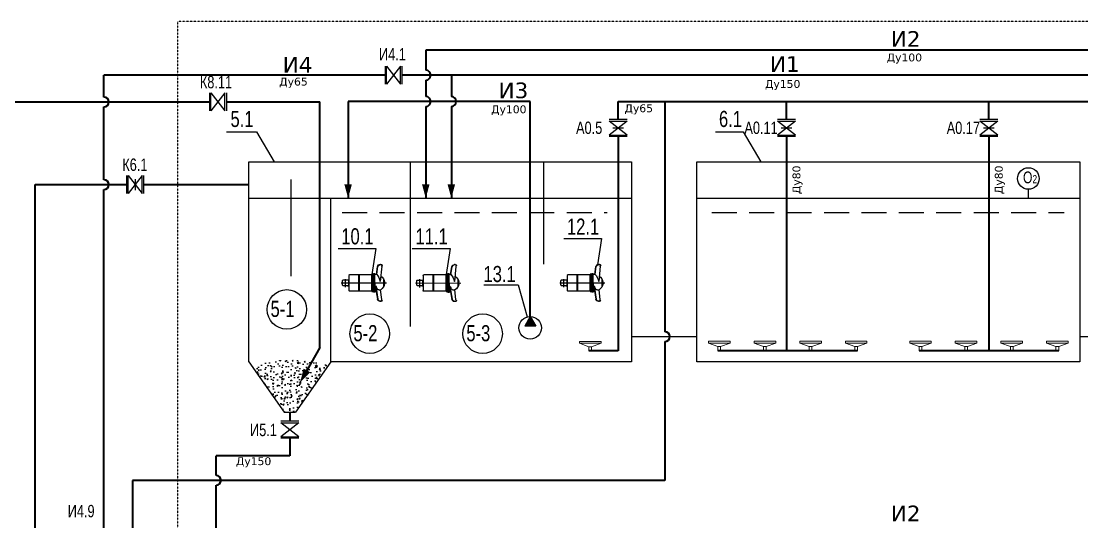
# Model space of a CAD drawing. Extents: x 151310 to 250336, y -70311 to -4848.
# Drawn here: x 232217 to 242341, y -13297 to -8521 of the extents above; entities that cross this region are included whole.
import ezdxf

# ---------------------------------------------------------------- set-up
doc = ezdxf.new("R2010")
doc.units = 0
doc.header["$LTSCALE"] = 300
doc.header["$MEASUREMENT"] = 0
doc.linetypes.add('ACAD_ISO10W100', pattern=[18.5, 12, -3, 0.5, -3])
doc.linetypes.add('HIDDEN2', pattern=[4.7625, 3.175, -1.5875])
doc.layers.add('1', color=7, linetype='CONTINUOUS')
doc.layers.add('Обозначение задвижек', color=7, linetype='CONTINUOUS')
for name, color, linetype, lineweight, true_color in [('А0', 7, 'CONTINUOUS', 40, 0x00befa), ('И1', 7, 'CONTINUOUS', 40, 0xfa8200), ('И2', 7, 'CONTINUOUS', 40, 0xc86400), ('И3', 7, 'CONTINUOUS', 40, 0xaa5000), ('И4', 7, 'CONTINUOUS', 40, 0x783c00), ('И5', 7, 'CONTINUOUS', 40, 0x5a3200), ('К6', 7, 'CONTINUOUS', 40, 0x501400), ('К8', 7, 'CONTINUOUS', 40, 0x008282)]:
    doc.layers.add(name, color=color, linetype=linetype, lineweight=lineweight, true_color=true_color)
doc.layers.add('воздух', color=140, linetype='CONTINUOUS', lineweight=15)
doc.layers.add('Запорная арматура', color=7, linetype='CONTINUOUS', lineweight=20)
doc.styles.add('MONARCH', font='monarch', dxfattribs={"width": 0.77})

# ---------------------------------------------------------------- blocks, each defined once
blk = doc.blocks.new('_мешалка')
at = {"layer": '1', "color": 124}
for p, q in [((10, 107), (-200, -1028)), ((101, -19), (-101, 19)), ((-336, -623), (-232, -60)), ((-214, -49), (-25, -84)), ((-92, -34), (-99, -70)), ((-28, -83), (168, -119)), ((55, -61), (48, -97)), ((76, -699), (180, -136)), ((133, -391), (-279, -315)), ((137, -371), (-276, -295)), ((-639, -804), (-637, -789)), ((-367, -735), (-569, -728)), ((-367, -745), (-568, -738)), ((-146, -736), (-382, -692)), ((-365, -674), (81, -756)), ((-351, -651), (-355, -653)), ((-351, -651), (79, -730)), ((77, -730), (-351, -651)), ((82, -700), (-345, -621)), ((-146, -736), (91, -780)), ((-142, -715), (81, -756)), ((-68, -763), (-72, -772)), ((-72, -772), (248, -889)), ((-68, -763), (252, -879)), ((76, -729), (80, -733)), ((84, -703), (79, -730)), ((84, -703), (79, -730)), ((84, -703), (82, -700)), ((-609, -835), (-620, -842)), ((-594, -832), (-210, -867)), ((-280, -938), (-94, -972)), ((-210, -867), (-209, -859)), ((-173, -986), (-210, -979)), ((238, -986), (-1, -915)), ((252, -994), (260, -1005)), ((291, -976), (294, -961))]:
    blk.add_line(p, q, dxfattribs=at)
at = {"layer": '1', "color": 124, "linetype": 'Continuous'}
for p, q in [((-99, -70), (-99, -70)), ((-353, -648), (-348, -623)), ((-353, -648), (-348, -623)), ((-351, -651), (-353, -648)), ((-351, -651), (-353, -648)), ((-345, -621), (-348, -623))]:
    blk.add_line(p, q, dxfattribs=at)
at = {"layer": '1', "color": 124}
blk.add_lwpolyline([(-74, 64), (-92, -34, 0.414214), (-72, -63), (26, -81, 0.414214), (55, -61), (73, 37, 0.414214), (53, 66), (-45, 84, 0.414214)], format="xyb", close=True, dxfattribs=at)
at = {"layer": '1', "color": 124, "linetype": 'Continuous'}
for centre, start, end in [((-218, -63), 77.1017, 167.0397), ((165, -134), 352.0399, 79.5398)]:
    blk.add_arc(centre, 15, start, end, dxfattribs=at)
at = {"layer": '1', "color": 124}
for centre, radius, start, end in [((-600, -811), 40, 169.5398, 229.2486), ((-563, -803), 75, 94.5398, 169.5398), ((-562, -813), 75, 94.5398, 194.5407), ((-347, -688), 35.7, 103.1562, 187.8291), ((43, -718), 411, 176.7694, 183.6906), ((43, -718), 411, 173.7885, 176.7694), ((-108, -554), 322, 216.374, 251.6398), ((-316, -652), 411, 337.2951, 342.3102), ((-316, -652), 411, 342.3102, 345.2911), ((60, -763), 35.5, 331.1876, 55.9107), ((-623, -838), 5, 229.2486, 300.367), ((-596, -857), 25, 83.5136, 120.367), ((-144, -774), 215, 201.9683, 252.2211), ((-166, -757), 229, 268.2939, 315.9686), ((232, -1010), 25, 38.7126, 75.566), ((216, -956), 75, 324.5389, 64.5398), ((220, -947), 75, 349.5398, 64.5398), ((264, -1002), 5, 218.7126, 289.831), ((252, -969), 40, 289.831, 349.5398)]:
    blk.add_arc(centre, radius, start, end, dxfattribs=at)
blk.add_open_spline([(-72, -772), (-61, -782), (-38, -799), (-9, -815), (5, -845), (9, -874), (6, -899), (1, -911), (-1, -916)], degree=3, knots=[0, 0, 0, 0, 18.339493, 33.175611, 44.600606, 57.620778, 67.720748, 74.27857, 74.27857, 74.27857, 74.27857], dxfattribs=at)

msp = doc.modelspace()

# ---------------------------------------------------------------- hatches: boundary and pattern name
at = {"layer": '1', "ltscale": 0.3}
h = msp.add_hatch(color=1, dxfattribs=at)
h.dxf.hatch_style = 1
h.paths.add_polyline_path([(237075.4, -11339.4), (237128.2, -11432.3), (237023.4, -11432.3)])
at = {"layer": '1', "ltscale": 0.4}
h = msp.add_hatch(dxfattribs=at)
h.set_pattern_fill('AR-CONC', color=256, scale=15.995253)
h.set_pattern_definition([(50, (49946.45, 7014.96), (114.727583, -10.037363), [11.99644, -131.96084]), (355, (49946.45, 7014.96), (-22.19363, 120.31504), [9.59715, -105.56867]), (100.451444, (49956.01, 7014.12), (92.533955, 110.27767), [10.195405, -112.14946]), (46.1842, (49946.45, 7046.95), (170.70795, -26.47523), [17.99466, -197.94126]), (96.63564, (49960.68, 7044.74), (149.50155, 155.81274), [15.29312, -168.22428]), (351.18416, (49946.45, 7046.95), (149.50155, 155.81274), [14.39573, -158.353]), (21, (49962.45, 7038.95), (95.476795, -64.39991), [11.99644, -131.96084]), (326, (49962.45, 7038.95), (38.9189, 115.98959), [9.59715, -105.56867]), (71.451445, (49970.4, 7033.59), (134.3957, 51.589675), [10.195405, -112.14946]), (37.5, (49946.454, 7014.96), (1.945, 53.247215), [0, -104.289051, 0, -107.168197, 0, -105.968553]), (7.5, (49946.454, 7014.96), (42.078639, 63.087152), [0, -61.101868, 0, -101.889763, 0, -40.388015]), (327.5, (49910.784, 7014.96), (85.386251, -3.607709), [0, -39.988133, 0, -124.762976, 0, -165.550872]), (317.5, (49894.79, 7014.96), (93.282105, 16.012045), [0, -51.984573, 0, -82.855412, 0, -117.565112])])
edge = h.paths.add_edge_path()
edge.add_spline(control_points=[(234988.9, -11774.2), (234932.4, -11764.5), (234746.2, -11740.1), (234540.1, -11763.5), (234438.8, -11841.9)], knot_values=[154.6814964, 154.6814964, 154.6814964, 154.6814964, 316.579474, 679.425503, 679.425503, 679.425503, 679.425503], degree=3, periodic=0)
edge.add_line((234438.8, -11841.9), (234726.8, -12250.5))
edge.add_line((234726.8, -12250.5), (234836, -12250.5))
edge.add_line((234836, -12250.5), (235149.2, -11806.2))
edge.add_spline(control_points=[(235149.2, -11806.2), (235096, -11794.8), (235042.9, -11783.5), (234988.9, -11774.2)], knot_values=[0, 0, 0, 0, 154.6814964, 154.6814964, 154.6814964, 154.6814964], degree=3, periodic=0)

# ---------------------------------------------------------------- linework, layer by layer
at = {"layer": '1'}
for p, q in [((235689.6, -8949.8), (235689.6, -9121)), ((235703, -9121), (235703, -8949.8)), ((235703, -8949.8), (235837.3, -9121)), ((235837.3, -8949.8), (235703, -9121)), ((235837.3, -9121), (235837.3, -8949.8)), ((235850.7, -8949.8), (235850.7, -9121)), ((234014.1, -9205.4), (234014.1, -9376.6)), ((234027.5, -9376.6), (234027.5, -9205.4)), ((234027.5, -9205.4), (234161.8, -9376.6)), ((234161.8, -9205.4), (234027.5, -9376.6)), ((234161.8, -9376.6), (234161.8, -9205.4)), ((234175.2, -9205.4), (234175.2, -9376.6)), ((238000.9, -9459.7), (237829.6, -9459.7)), ((237829.6, -9473.2), (238000.9, -9473.2)), ((238000.9, -9473.2), (237829.6, -9607.4)), ((238000.9, -9607.4), (237829.6, -9473.2)), ((239608, -9459.7), (239436.7, -9459.7)), ((239436.7, -9473.2), (239608, -9473.2)), ((239608, -9473.2), (239436.7, -9607.4)), ((239608, -9607.4), (239436.7, -9473.2)), ((241539.2, -9459.7), (241368, -9459.7)), ((241368, -9473.2), (241539.2, -9473.2)), ((241539.2, -9473.2), (241368, -9607.4)), ((241539.2, -9607.4), (241368, -9473.2)), ((237829.6, -9607.4), (238000.9, -9607.4)), ((237966.6, -9540.3), (237863.3, -9540.3)), ((237966.6, -9540.3), (237863.9, -9540.3)), ((239436.7, -9607.4), (239608, -9607.4)), ((239573.7, -9540.3), (239470.4, -9540.3)), ((239573.7, -9540.3), (239471, -9540.3)), ((241368, -9607.4), (241539.2, -9607.4)), ((241505, -9540.3), (241401.7, -9540.3)), ((241505, -9540.3), (241402.2, -9540.3)), ((238000.9, -9620.8), (237829.6, -9620.8)), ((239608, -9620.8), (239436.7, -9620.8)), ((241539.2, -9620.8), (241368, -9620.8)), ((233223.1, -9994.5), (233223.1, -10165.7)), ((233236.5, -10165.7), (233236.5, -9994.5)), ((233236.5, -9994.5), (233370.8, -10165.7)), ((233370.8, -9994.5), (233236.5, -10165.7)), ((233370.8, -10165.7), (233370.8, -9994.5)), ((233384.2, -9994.5), (233384.2, -10165.7)), ((233303.7, -10028.7), (233303.7, -10131.5)), ((233303.7, -10028.7), (233303.7, -10132)), ((234867, -12338.7), (234695.8, -12338.7)), ((234695.8, -12352.1), (234867, -12352.1)), ((234867, -12352.1), (234695.8, -12486.4)), ((234867, -12486.4), (234695.8, -12352.1)), ((234695.8, -12486.4), (234867, -12486.4)), ((234867, -12499.8), (234695.8, -12499.8))]:
    msp.add_line(p, q, dxfattribs=at)
at = {"layer": '1', "ltscale": 0.4}
for p, q in [((234177.2, -9575.3), (234463.7, -9575.3)), ((234463.7, -9575.3), (234631.1, -9861.3)), ((238844.6, -9575.3), (239110, -9575.3)), ((239110, -9575.3), (239277.4, -9861.3)), ((234389.3, -11771.6), (234389.3, -9861.3)), ((234389.3, -9861.3), (238043, -9861.3)), ((235929.4, -9861.3), (235929.4, -11434.1)), ((237201.5, -9861.3), (237201.5, -10838)), ((238043, -9861.3), (238043, -11771.6)), ((238667.6, -11771.6), (238667.6, -9861.3)), ((238667.6, -9861.3), (242321.4, -9861.3)), ((242321.4, -9861.3), (242321.4, -11771.6)), ((234791.8, -10030.6), (234791.8, -10953.7)), ((235173.5, -11771.6), (235173.5, -10209.5)), ((234389.3, -11771.6), (234726.8, -12250.5)), ((235173.5, -11771.6), (234836, -12250.5)), ((238043, -11771.6), (235173.5, -11771.6)), ((242321.4, -11771.6), (238667.6, -11771.6)), ((234726.8, -12250.5), (234836, -12250.5))]:
    msp.add_line(p, q, dxfattribs=at)
at = {"layer": '1', "color": 4, "ltscale": 0.4}
for p, q in [((234389.3, -10209.5), (238043, -10209.5)), ((238667.6, -10209.5), (242321.4, -10209.5))]:
    msp.add_line(p, q, dxfattribs=at)
at = {"layer": '1', "color": 4, "linetype": 'HIDDEN2', "ltscale": 0.25}
for p, q in [((235281.4, -10345.1), (237810.5, -10344.7)), ((238809.6, -10345.1), (242171.8, -10344.7))]:
    msp.add_line(p, q, dxfattribs=at)
at = {"layer": '1', "color": 1, "ltscale": 0.166667}
for p, q in [((237395.3, -10595.6), (237755.8, -10595.6)), ((235241, -10688.2), (235601.5, -10688.2)), ((235949.7, -10689.5), (236310.2, -10689.5))]:
    msp.add_line(p, q, dxfattribs=at)
at = {"layer": '1', "color": 1, "ltscale": 0.4}
for p, q in [((237755.8, -10595.6), (237718.2, -10844.1)), ((235601.5, -10688.2), (235563.9, -10936.7)), ((236310.2, -10689.5), (236272.6, -10938)), ((236633.3, -11034.8), (236959.8, -11034.8)), ((236959.8, -11034.8), (237047.6, -11343.2))]:
    msp.add_line(p, q, dxfattribs=at)
at = {"layer": '1', "color": 1}
for q in [(237023.4, -11432.3), (237128.2, -11432.3)]:
    msp.add_line((237075.4, -11339.4), q, dxfattribs=at)
at = {"layer": '1', "color": 1, "ltscale": 0.3}
msp.add_line((237128.2, -11432.3), (237023.4, -11432.3), dxfattribs=at)
at = {"layer": '1', "color": 22, "ltscale": 0.4}
for p, q in [((238043, -11530.2), (238667.6, -11530.2)), ((242321.4, -11530.4), (242946, -11530.4))]:
    msp.add_line(p, q, dxfattribs=at)
at = {"layer": '1', "linetype": 'ACAD_ISO10W100'}
msp.add_lwpolyline([(233712.7, -8520.9), (246684.5, -8520.9), (246684.5, -17280.1), (233712.7, -17280.1)], close=True, dxfattribs=at).dxf.unprotected_set("ltscale", 0)
at = {"layer": '1', "ltscale": 0.4}
for centre in [(234752.6, -11270.6), (235543.7, -11502.4), (236621.8, -11502.4)]:
    msp.add_circle(centre, 188.4, dxfattribs=at)
at = {"layer": '1', "color": 1}
msp.add_circle((237075.9, -11446.9), 107.5, dxfattribs=at)
at = {"layer": 'А0', "ltscale": 0.4}
for p, q in [((237915.2, -9459.7), (237915.2, -9286.3)), ((237915.2, -9286.3), (246511.3, -9286.3)), ((238362.4, -9286.3), (238362.4, -11483.5)), ((239522.3, -9459.7), (239522.3, -9286.3)), ((241453.6, -9459.7), (241453.6, -9286.3)), ((237915, -9620.8), (237915, -11667.6)), ((239522.3, -9620.8), (239522.3, -11665.8)), ((241453.6, -9620.8), (241453.6, -11665.8)), ((238362.4, -11577), (238362.4, -12902.7)), ((237915, -11667.6), (237636, -11667.6)), ((240200.6, -11665.8), (238867.6, -11665.8)), ((242121.4, -11665.8), (240788.4, -11665.8)), ((238362.4, -12902.7), (233278, -12902.7)), ((233278, -12902.7), (233278, -17430.2))]:
    msp.add_line(p, q, dxfattribs=at)
msp.add_arc((238362.4, -11530.2), 46.8, 270, 90, dxfattribs=at)
at = {"layer": 'воздух', "color": 1, "ltscale": 0.4}
for p, q in [((237546, -11575.7), (237752.2, -11575.7)), ((237546, -11575.7), (237546, -11593.9)), ((237636, -11626.9), (237546, -11593.9)), ((237546, -11593.9), (237752.2, -11593.9)), ((237636, -11667.6), (237636, -11626.9)), ((237662.2, -11626.9), (237636, -11626.9)), ((237662.2, -11626.9), (237752.2, -11593.9)), ((237662.2, -11667.6), (237662.2, -11626.9)), ((237752.2, -11575.7), (237752.2, -11593.9)), ((238777.6, -11573.9), (238983.8, -11573.9)), ((238777.6, -11573.9), (238777.6, -11592.1)), ((238867.6, -11625.1), (238777.6, -11592.1)), ((238777.6, -11592.1), (238983.8, -11592.1)), ((238867.6, -11665.8), (238867.6, -11625.1)), ((238893.8, -11625.1), (238867.6, -11625.1)), ((238893.8, -11625.1), (238983.8, -11592.1)), ((238893.8, -11665.8), (238893.8, -11625.1)), ((238983.8, -11573.9), (238983.8, -11592.1)), ((239213.2, -11573.9), (239419.4, -11573.9)), ((239213.2, -11573.9), (239213.2, -11592.1)), ((239303.2, -11625.1), (239213.2, -11592.1)), ((239213.2, -11592.1), (239419.4, -11592.1)), ((239303.2, -11665.8), (239303.2, -11625.1)), ((239329.4, -11625.1), (239303.2, -11625.1)), ((239329.4, -11625.1), (239419.4, -11592.1)), ((239329.4, -11665.8), (239329.4, -11625.1)), ((239419.4, -11573.9), (239419.4, -11592.1)), ((239648.8, -11573.9), (239855, -11573.9)), ((239648.8, -11573.9), (239648.8, -11592.1)), ((239738.9, -11625.1), (239648.8, -11592.1)), ((239648.8, -11592.1), (239855, -11592.1)), ((239738.9, -11665.8), (239738.9, -11625.1)), ((239765, -11625.1), (239738.9, -11625.1)), ((239765, -11625.1), (239855, -11592.1)), ((239765, -11665.8), (239765, -11625.1)), ((239855, -11573.9), (239855, -11592.1)), ((240084.4, -11573.9), (240290.7, -11573.9)), ((240084.4, -11573.9), (240084.4, -11592.1)), ((240174.5, -11625.1), (240084.4, -11592.1)), ((240084.4, -11592.1), (240290.7, -11592.1)), ((240174.5, -11665.8), (240174.5, -11625.1)), ((240200.6, -11625.1), (240174.5, -11625.1)), ((240200.6, -11625.1), (240290.7, -11592.1)), ((240200.6, -11665.8), (240200.6, -11625.1)), ((240290.7, -11573.9), (240290.7, -11592.1)), ((240904.6, -11573.9), (240698.3, -11573.9)), ((240698.3, -11573.9), (240698.3, -11592.1)), ((240788.4, -11625.1), (240698.3, -11592.1)), ((240904.6, -11592.1), (240698.3, -11592.1)), ((240788.4, -11665.8), (240788.4, -11625.1)), ((240788.4, -11625.1), (240814.5, -11625.1)), ((240814.5, -11625.1), (240904.6, -11592.1)), ((240814.5, -11665.8), (240814.5, -11625.1)), ((240904.6, -11573.9), (240904.6, -11592.1)), ((241340.2, -11573.9), (241134, -11573.9)), ((241134, -11573.9), (241134, -11592.1)), ((241224, -11625.1), (241134, -11592.1)), ((241340.2, -11592.1), (241134, -11592.1)), ((241224, -11665.8), (241224, -11625.1)), ((241224, -11625.1), (241250.1, -11625.1)), ((241250.1, -11625.1), (241340.2, -11592.1)), ((241250.1, -11665.8), (241250.1, -11625.1)), ((241340.2, -11573.9), (241340.2, -11592.1)), ((241775.8, -11573.9), (241569.6, -11573.9)), ((241569.6, -11573.9), (241569.6, -11592.1)), ((241659.6, -11625.1), (241569.6, -11592.1)), ((241775.8, -11592.1), (241569.6, -11592.1)), ((241659.6, -11665.8), (241659.6, -11625.1)), ((241659.6, -11625.1), (241685.8, -11625.1)), ((241685.8, -11625.1), (241775.8, -11592.1)), ((241685.8, -11665.8), (241685.8, -11625.1)), ((241775.8, -11573.9), (241775.8, -11592.1)), ((242211.4, -11573.9), (242005.2, -11573.9)), ((242005.2, -11573.9), (242005.2, -11592.1)), ((242095.2, -11625.1), (242005.2, -11592.1)), ((242211.4, -11592.1), (242005.2, -11592.1)), ((242095.2, -11665.8), (242095.2, -11625.1)), ((242095.2, -11625.1), (242121.4, -11625.1)), ((242121.4, -11625.1), (242211.4, -11592.1)), ((242121.4, -11665.8), (242121.4, -11625.1)), ((242211.4, -11573.9), (242211.4, -11592.1))]:
    msp.add_line(p, q, dxfattribs=at)
at = {"layer": 'И1', "ltscale": 0.4}
for p, q in [((243444.9, -9035.7), (236322.9, -9035.7)), ((236322.9, -9035.7), (236322.9, -9240)), ((236322.9, -9333.5), (236322.9, -10209.5))]:
    msp.add_line(p, q, dxfattribs=at)
at = {"layer": 'И1', "ltscale": 0.3}
msp.add_lwpolyline([(236322.9, -10209.5, 0, 72.3, 0), (236322.9, -10076.7, 45.2, 45.2, 0)], format="xyseb", dxfattribs=at)
at = {"layer": 'И1', "ltscale": 0.4}
msp.add_arc((236322.9, -9286.8), 46.8, 270, 90, dxfattribs=at)
at = {"layer": 'И2', "ltscale": 0.4}
for p, q in [((246275.4, -8796), (236078.8, -8796)), ((236078.8, -8796), (236078.8, -8988.9)), ((236078.8, -9082.4), (236078.8, -9240)), ((236078.8, -9333.5), (236078.8, -10209.5))]:
    msp.add_line(p, q, dxfattribs=at)
at = {"layer": 'И2', "ltscale": 0.3}
msp.add_lwpolyline([(236078.8, -10209.5, 0, 72.3, 0), (236078.8, -10076.7, 45.2, 45.2, 0)], format="xyseb", dxfattribs=at)
at = {"layer": 'И2', "ltscale": 0.4}
for centre in [(236078.8, -9035.7), (236078.8, -9286.8)]:
    msp.add_arc(centre, 46.8, 270, 90, dxfattribs=at)
at = {"layer": 'И3', "ltscale": 0.4}
for p, q in [((237075.4, -9286.8), (235337.4, -9286.8)), ((235337.4, -9286.8), (235337.4, -10209.5)), ((237075.4, -11339.4), (237075.4, -9286.8))]:
    msp.add_line(p, q, dxfattribs=at)
at = {"layer": 'И3', "ltscale": 0.3}
msp.add_lwpolyline([(235337.4, -10209.5, 0, 72.3, 0), (235337.4, -10076.7, 45.2, 45.2, 0)], format="xyseb", dxfattribs=at)
at = {"layer": 'И4', "ltscale": 0.4}
for p, q in [((235689.6, -9035.4), (233005.9, -9035.7)), ((233005.9, -9244.5), (233005.9, -9035.7)), ((236322.9, -9035.7), (235850.7, -9035.7)), ((233005.9, -10033.6), (233005.9, -9338)), ((233005.9, -13563.1), (233005.9, -10127.1))]:
    msp.add_line(p, q, dxfattribs=at)
for centre in [(233005.9, -9291.3), (233005.9, -10080.4)]:
    msp.add_arc(centre, 46.8, 270, 90, dxfattribs=at)
at = {"layer": 'И5', "ltscale": 0.4}
for p, q in [((234781.4, -12250.5), (234781.4, -12338.7)), ((234781.4, -12499.8), (234781.4, -12669.5)), ((234781.4, -12669.5), (234077.6, -12669.5)), ((234077.6, -12856), (234077.6, -12669.5)), ((234077.6, -13516.4), (234077.6, -12949.5))]:
    msp.add_line(p, q, dxfattribs=at)
msp.add_arc((234077.6, -12902.7), 46.8, 270, 90, dxfattribs=at)
at = {"layer": 'К6', "ltscale": 0.4}
for p, q in [((232349.9, -10080.4), (233223.1, -10080.4)), ((232349.9, -13772), (232349.9, -10080.4)), ((233384.2, -10080.1), (234389.3, -10080.1))]:
    msp.add_line(p, q, dxfattribs=at)
at = {"layer": 'К8', "ltscale": 0.4}
for p, q in [((232123.5, -9291.3), (234014.1, -9291.3)), ((234175.2, -9290.7), (235067.4, -9290.7)), ((235067.4, -11634.8), (235067.4, -9291)), ((235067.4, -11634.8), (234944.3, -11853.1))]:
    msp.add_line(p, q, dxfattribs=at)
at = {"layer": 'К8', "ltscale": 0.3}
msp.add_lwpolyline([(234879, -11968.8, 0, 72.3, 0), (234944.3, -11853.1, 45.2, 45.2, 0)], format="xyseb", dxfattribs=at)
at = {"layer": 'Обозначение задвижек', "color": 120, "ltscale": 0.4}
msp.add_line((241831.8, -10209.5), (241831.8, -10124.7), dxfattribs=at)
msp.add_circle((241831.8, -10021.9), 102.8, dxfattribs=at)

# ---------------------------------------------------------------- block references
at = {"layer": '1', "color": 1, "linetype": 'Continuous', "xscale": -0.3732225768667113, "yscale": 0.3732225768667112, "zscale": 0.3732225768667112, "rotation": 79.45149475423656}
for p in [(235312.4, -11020.9), (236021.1, -11022.2), (237397.2, -11020.9)]:
    msp.add_blockref('_мешалка', p, dxfattribs=at)

# ---------------------------------------------------------------- texts
at = {"layer": '1', "ltscale": 0.4, "char_height": 153.55, "attachment_point": 1, "style": 'MONARCH'}
for s, insert in [('5.1', (234214.8, -9376.6)), ('6.1', (238877.7, -9376.6)), ('5-1', (234596.9, -11189)), ('5-2', (235388.1, -11420.8)), ('5-3', (236466.1, -11420.8))]:
    msp.add_mtext_dynamic_manual_height_columns(s, width=372.584, gutter_width=799.8, heights=[0], dxfattribs=dict(at, insert=insert))
at = {"layer": '1', "color": 1, "ltscale": 0.4, "char_height": 153.55, "attachment_point": 1, "style": 'MONARCH'}
for s, insert in [('12.1', (237426.5, -10404.1)), ('10.1', (235272.2, -10496.6)), ('11.1', (235980.9, -10497.9)), ('13.1', (236630, -10855.9))]:
    msp.add_mtext_dynamic_manual_height_columns(s, width=372.584, gutter_width=799.8, heights=[0], dxfattribs=dict(at, insert=insert))
at = {"layer": 'А0', "ltscale": 0.4, "insert": (238248.2, -9314.2), "char_height": 75, "width": 243.502, "attachment_point": 3}
msp.add_mtext('{\\fVerdana|b0|i0|c204|p34;Ду65}', dxfattribs=at)
at = {"layer": 'А0', "ltscale": 0.4, "char_height": 75, "width": 243.502, "attachment_point": 3, "rotation": 90}
for insert in [(239579.9, -9898.1), (241511.1, -9898.1)]:
    msp.add_mtext('{\\fVerdana|b0|i0|c204|p34;Ду8\\fVerdana|b0|i0|c0|p34;0}', dxfattribs=dict(at, insert=insert))
at = {"layer": 'Запорная арматура', "ltscale": 0.4, "char_height": 118.04, "attachment_point": 1, "style": 'MONARCH'}
for s, insert in [('И4.1', (235632.5, -8776.9)), ('К8.11', (233922.4, -9042.7)), ('А0.5', (237513.6, -9478.8)), ('А0.11', (239120.7, -9478.8)), ('А0.17', (241052, -9478.8)), ('К6.1', (233181.8, -9831.1)), ('И5.1', (234401.2, -12362.3)), ('И4.9', (232660.8, -13136.3))]:
    msp.add_mtext_dynamic_manual_height_columns(s, width=286.336, gutter_width=44263.9, heights=[0], dxfattribs=dict(at, insert=insert))
at = {"layer": 'И1', "ltscale": 15, "width": 304.377, "attachment_point": 1}
for s, insert, char_height in [('{\\fVerdana|b0|i0|c204|p34;И1}', (239364.8, -8855), 149.289), ('{\\fVerdana|b0|i0|c204|p34;Ду150}', (239317.2, -9081.9), 75)]:
    msp.add_mtext(s, dxfattribs=dict(at, insert=insert, char_height=char_height))
at = {"layer": 'И2', "ltscale": 15, "width": 304.377, "attachment_point": 1}
for s, insert, char_height in [('{\\fVerdana|b0|i0|c204|p34;И2}', (240518.3, -8615.3), 149.289), ('{\\fVerdana|b0|i0|c204|p34;Ду100}', (240478.8, -8829.1), 75), ('{\\fVerdana|b0|i0|c204|p34;И2}', (240518.3, -13142.8), 149.289)]:
    msp.add_mtext(s, dxfattribs=dict(at, insert=insert, char_height=char_height))
at = {"layer": 'И3', "ltscale": 15, "width": 304.377, "attachment_point": 1}
for s, insert, char_height in [('{\\fVerdana|b0|i0|c204|p34;И3}', (236774, -9106.1), 149.289), ('{\\fVerdana|b0|i0|c204|p34;Ду100}', (236702.6, -9324), 75)]:
    msp.add_mtext(s, dxfattribs=dict(at, insert=insert, char_height=char_height))
at = {"layer": 'И4', "ltscale": 15}
for s, insert, char_height, width, attachment_point in [('{\\fVerdana|b0|i0|c204|p34;И4}', (234712.8, -8861.3), 149.289, 304.377, 1), ('{\\fVerdana|b0|i0|c204|p34;Ду65}', (234952, -9059.6), 75, 243.502, 3)]:
    msp.add_mtext(s, dxfattribs=dict(at, insert=insert, char_height=char_height, width=width, attachment_point=attachment_point))
at = {"layer": 'И5', "ltscale": 15, "insert": (234603.9, -12681.6), "char_height": 75, "width": 304.377, "attachment_point": 3}
msp.add_mtext('{\\fVerdana|b0|i0|c204|p34;Ду150}', dxfattribs=at)
at = {"layer": 'Обозначение задвижек', "color": 120, "ltscale": 0.4, "insert": (241780.5, -9954.9), "char_height": 111.967, "attachment_point": 1, "style": 'MONARCH'}
msp.add_mtext_dynamic_manual_height_columns('О{\\H0.7x;2}', width=293.268, gutter_width=799.8, heights=[0], dxfattribs=at)

doc.saveas('drawing.dxf')
